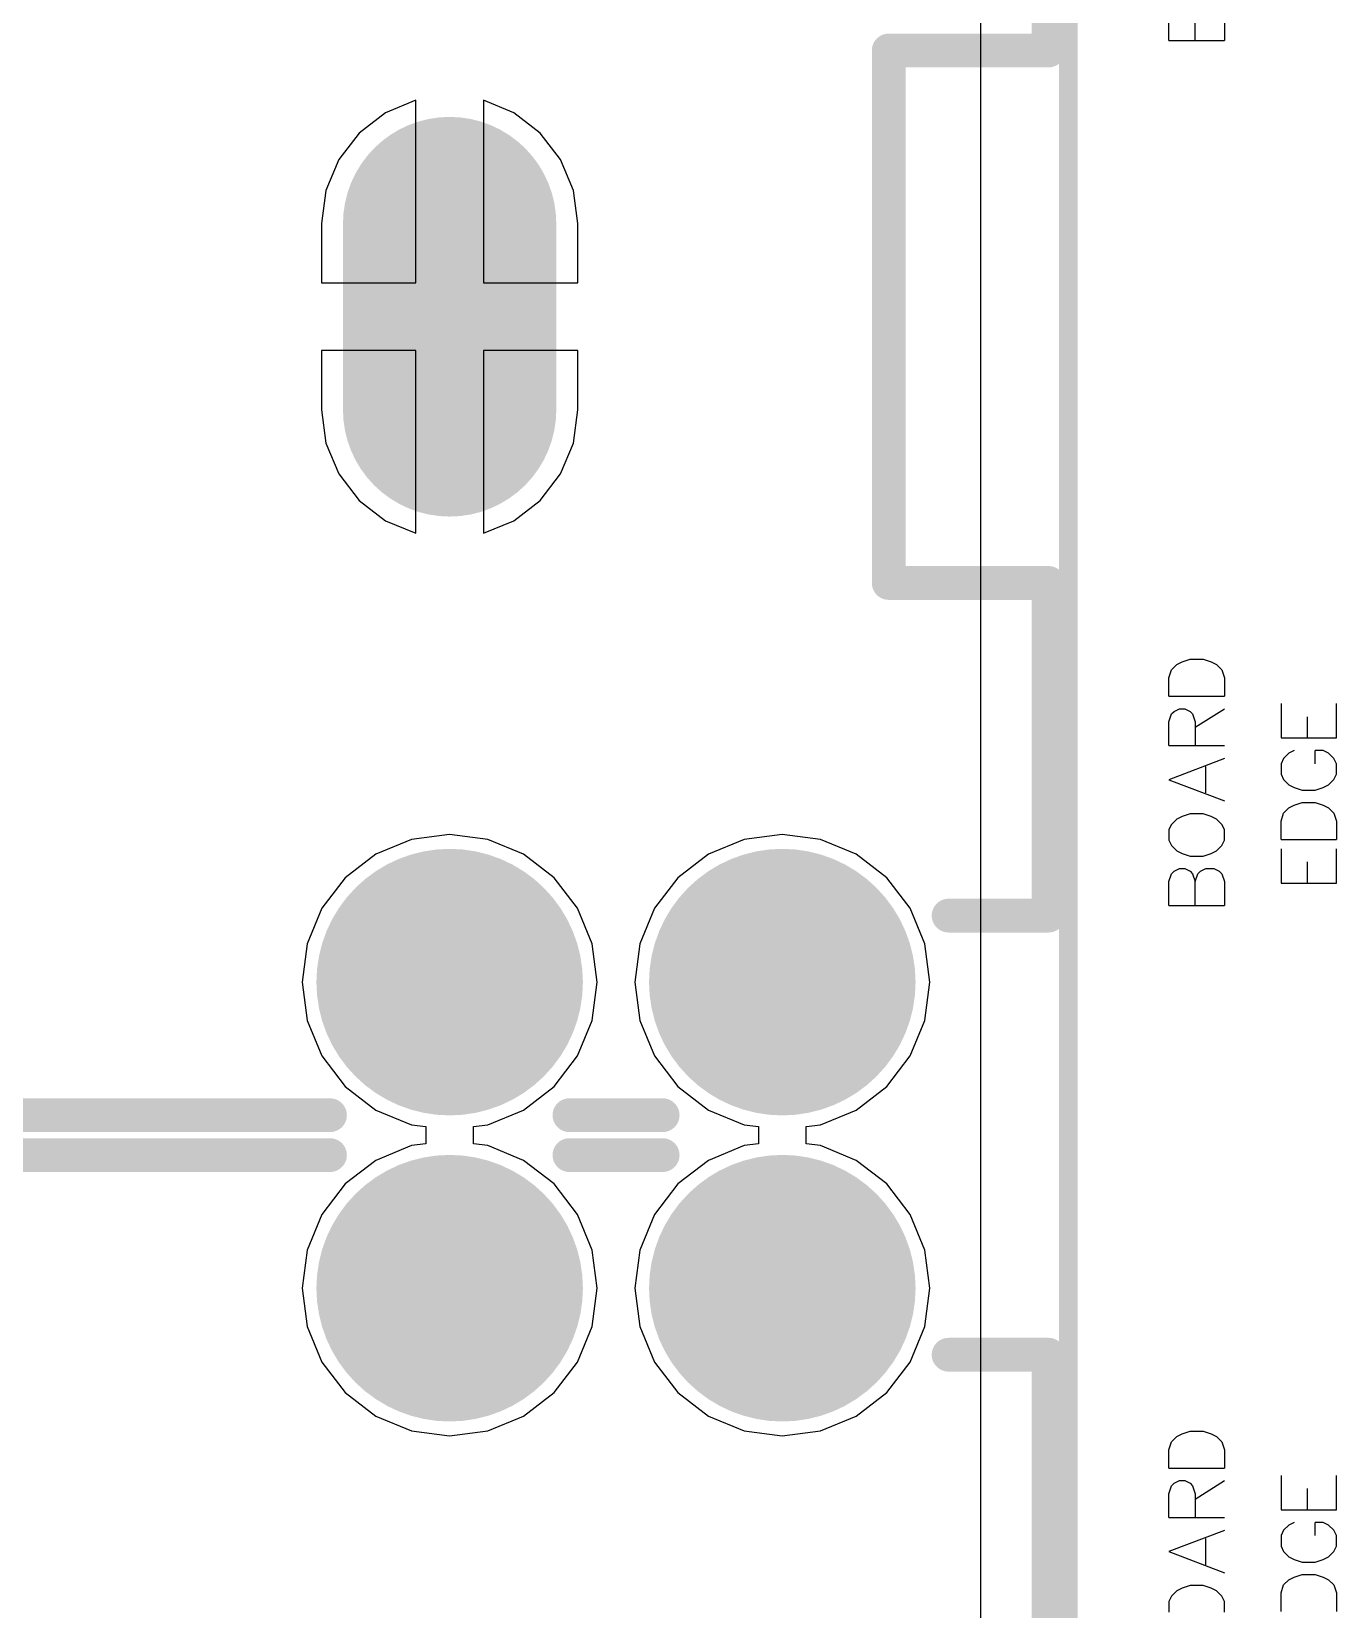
# Model space of a CAD drawing. Header units: millimetres. Extents: x 0 to 7.44, y -3.03 to 0.
# Drawn here: x 7.0554 to 7.4415, y -2.3667 to -1.8999 of the extents above; entities that cross this region are included whole.
import ezdxf

# ---------------------------------------------------------------- set-up
doc = ezdxf.new("R2010")
doc.units = ezdxf.units.MM
doc.header["$MEASUREMENT"] = 0
for name, color, linetype in [('BottomLayer', 5, 'Continuous'), ('BottomSolder', 6, 'Continuous'), ('KeepOutLayer', 6, 'Continuous'), ('Mechanical1', 6, 'Continuous'), ('MidLayer1', 16, 'Continuous'), ('MidLayer2', 76, 'Continuous'), ('MultiLayer', 9, 'Continuous'), ('PadHoleLayer', 156, 'Continuous'), ('TopLayer', 1, 'Continuous'), ('TopOverlay', 2, 'Continuous'), ('TopSolder', 216, 'Continuous')]:
    doc.layers.add(name, color=color, linetype=linetype)

# ---------------------------------------------------------------- blocks, each defined once
blk = doc.blocks.new('SJ1_3523N_55')
at = {"layer": 'BottomLayer', "const_width": 0.03543}
for points in [[(-0.13628, -0.19685, 1), (-0.10084, -0.19685, 1)], [(-0.03785, -0.19685, 1), (-0.00242, -0.19685, 1)]]:
    blk.add_lwpolyline(points, format="xyb", close=True, dxfattribs=at)
at = {"layer": 'BottomSolder', "const_width": 0.03943}
for points in [[(-0.13828, -0.19685, 1), (-0.09884, -0.19685, 1)], [(-0.03985, -0.19685, 1), (-0.00042, -0.19685, 1)]]:
    blk.add_lwpolyline(points, format="xyb", close=True, dxfattribs=at)
at = {"layer": 'Mechanical1'}
for p, q in [((-0.28252, -0.10671), (-0.28252, -0.10124)), ((-0.26612, -0.10124), (-0.26612, -0.10671)), ((-0.24935, -0.10105), (-0.24935, -0.10417)), ((-0.23295, -0.10417), (-0.23295, -0.10105)), ((-0.28174, -0.10905), (-0.28252, -0.10671)), ((-0.26612, -0.10671), (-0.2669, -0.10905)), ((-0.24935, -0.10417), (-0.24857, -0.10573)), ((-0.24857, -0.10573), (-0.24701, -0.10729)), ((-0.24701, -0.10729), (-0.24545, -0.10808)), ((-0.23686, -0.10808), (-0.23529, -0.10729)), ((-0.23529, -0.10729), (-0.23373, -0.10573)), ((-0.23373, -0.10573), (-0.23295, -0.10417)), ((-0.28018, -0.11061), (-0.28174, -0.10905)), ((-0.27862, -0.11139), (-0.28018, -0.11061)), ((-0.27627, -0.11217), (-0.27862, -0.11139)), ((-0.27003, -0.11139), (-0.27237, -0.11217)), ((-0.26846, -0.11061), (-0.27003, -0.11139)), ((-0.2669, -0.10905), (-0.26846, -0.11061)), ((-0.24545, -0.10808), (-0.2431, -0.10886)), ((-0.2431, -0.10886), (-0.2392, -0.10886)), ((-0.2392, -0.10886), (-0.23686, -0.10808)), ((-0.27862, -0.11663), (-0.28018, -0.11741)), ((-0.27627, -0.11584), (-0.27862, -0.11663)), ((-0.27237, -0.11217), (-0.27627, -0.11217)), ((-0.27237, -0.11584), (-0.27627, -0.11584)), ((-0.27003, -0.11663), (-0.27237, -0.11584)), ((-0.26846, -0.11741), (-0.27003, -0.11663)), ((-0.23295, -0.11893), (-0.24935, -0.11268)), ((-0.24389, -0.11503), (-0.24389, -0.12284)), ((-0.28174, -0.11897), (-0.28252, -0.12053)), ((-0.28252, -0.12053), (-0.28252, -0.12366)), ((-0.28018, -0.11741), (-0.28174, -0.11897)), ((-0.2669, -0.11897), (-0.26846, -0.11741)), ((-0.26612, -0.12053), (-0.2669, -0.11897)), ((-0.26612, -0.12366), (-0.26612, -0.12053)), ((-0.24935, -0.12518), (-0.23295, -0.11893)), ((-0.28252, -0.12366), (-0.28174, -0.12522)), ((-0.28174, -0.12522), (-0.28018, -0.12678)), ((-0.27627, -0.12366), (-0.27627, -0.12756)), ((-0.26846, -0.12678), (-0.2669, -0.12522)), ((-0.2669, -0.12522), (-0.26612, -0.12366)), ((-0.28018, -0.12678), (-0.27862, -0.12756)), ((-0.27862, -0.12756), (-0.27627, -0.12756)), ((-0.27003, -0.12756), (-0.26846, -0.12678)), ((-0.23295, -0.12901), (-0.24935, -0.12901)), ((-0.24076, -0.13604), (-0.24076, -0.12901)), ((-0.23295, -0.12901), (-0.23295, -0.13604)), ((-0.26612, -0.13131), (-0.28252, -0.13131)), ((-0.28252, -0.13131), (-0.28252, -0.14146)), ((-0.27393, -0.13131), (-0.27393, -0.13756)), ((-0.26612, -0.14146), (-0.26612, -0.13131)), ((-0.24076, -0.13447), (-0.24935, -0.13994)), ((-0.23998, -0.13838), (-0.24076, -0.13604)), ((-0.2392, -0.13916), (-0.23998, -0.13838)), ((-0.23764, -0.13994), (-0.2392, -0.13916)), ((-0.23608, -0.13994), (-0.23764, -0.13994)), ((-0.23451, -0.13916), (-0.23608, -0.13994)), ((-0.23373, -0.13838), (-0.23451, -0.13916)), ((-0.23295, -0.13604), (-0.23373, -0.13838)), ((-0.23295, -0.14361), (-0.24935, -0.14361)), ((-0.24935, -0.14908), (-0.24935, -0.14361)), ((-0.23295, -0.14361), (-0.23295, -0.14908)), ((-0.24857, -0.15142), (-0.24935, -0.14908)), ((-0.23295, -0.14908), (-0.23373, -0.15142)), ((-0.24701, -0.15298), (-0.24857, -0.15142)), ((-0.24545, -0.15376), (-0.24701, -0.15298)), ((-0.2431, -0.15455), (-0.24545, -0.15376)), ((-0.23686, -0.15376), (-0.2392, -0.15455)), ((-0.23529, -0.15298), (-0.23686, -0.15376)), ((-0.23373, -0.15142), (-0.23529, -0.15298)), ((-0.2392, -0.15455), (-0.2431, -0.15455))]:
    blk.add_line(p, q, dxfattribs=at)
at = {"layer": 'Mechanical1', "const_width": 0.01}
blk.add_lwpolyline([(-0.19732, -0.07876), (-0.19732, -0.17717)], dxfattribs=at)
at = {"layer": 'Mechanical1', "const_width": 0.005}
blk.add_lwpolyline([(-0.19982, -0.17717, 1), (-0.19482, -0.17717, 1)], format="xyb", close=True, dxfattribs=at)
at = {"layer": 'MidLayer1', "const_width": 0.03543}
for points in [[(-0.13628, -0.19685, 1), (-0.10084, -0.19685, 1)], [(-0.03785, -0.19685, 1), (-0.00242, -0.19685, 1)]]:
    blk.add_lwpolyline(points, format="xyb", close=True, dxfattribs=at)
at = {"layer": 'MidLayer2', "const_width": 0.03543}
for points in [[(-0.13628, -0.19685, 1), (-0.10084, -0.19685, 1)], [(-0.03785, -0.19685, 1), (-0.00242, -0.19685, 1)]]:
    blk.add_lwpolyline(points, format="xyb", close=True, dxfattribs=at)
at = {"layer": 'MultiLayer', "const_width": 0.03543}
for points in [[(-0.13628, -0.19685, 1), (-0.10084, -0.19685, 1)], [(-0.03785, -0.19685, 1), (-0.00242, -0.19685, 1)]]:
    blk.add_lwpolyline(points, format="xyb", close=True, dxfattribs=at)
at = {"layer": 'PadHoleLayer', "const_width": 0.02362}
for points in [[(-0.13037, -0.19685, 1), (-0.10675, -0.19685, 1)], [(-0.03194, -0.19685, 1), (-0.00832, -0.19685, 1)]]:
    blk.add_lwpolyline(points, format="xyb", close=True, dxfattribs=at)
at = {"layer": 'TopLayer', "const_width": 0.03543}
for points in [[(-0.13628, -0.19685, 1), (-0.10084, -0.19685, 1)], [(-0.03785, -0.19685, 1), (-0.00242, -0.19685, 1)]]:
    blk.add_lwpolyline(points, format="xyb", close=True, dxfattribs=at)
at = {"layer": 'TopOverlay', "const_width": 0.01}
for points in [[(-0.19732, -0.11811), (-0.19732, -0.17717)], [(-0.16777, -0.17717), (-0.19732, -0.17717)], [(-0.05558, -0.23622), (-0.08315, -0.23622)], [(0.12554, -0.23622), (0.01528, -0.23622)]]:
    blk.add_lwpolyline(points, dxfattribs=at)
at = {"layer": 'TopOverlay', "const_width": 0.005}
for points in [[(-0.19982, -0.11811, 1), (-0.19482, -0.11811, 1)], [(-0.19982, -0.17717, 1), (-0.19482, -0.17717, 1)], [(-0.19982, -0.17717, 1), (-0.19482, -0.17717, 1)], [(-0.17027, -0.17717, 1), (-0.16527, -0.17717, 1)], [(-0.08565, -0.23622, 1), (-0.08065, -0.23622, 1)], [(-0.05808, -0.23622, 1), (-0.05308, -0.23622, 1)], [(0.01278, -0.23622, 1), (0.01778, -0.23622, 1)]]:
    blk.add_lwpolyline(points, format="xyb", close=True, dxfattribs=at)
at = {"layer": 'TopSolder', "const_width": 0.03943}
for points in [[(-0.13828, -0.19685, 1), (-0.09884, -0.19685, 1)], [(-0.03985, -0.19685, 1), (-0.00042, -0.19685, 1)]]:
    blk.add_lwpolyline(points, format="xyb", close=True, dxfattribs=at)
blk = doc.blocks.new('SJ1_3523N_75')
at = {"layer": 'BottomLayer'}
for points, const_width in [([(-0.13628, 0.19685, 1), (-0.10084, 0.19685, 1)], 0.03543), ([(-0.03785, 0.19685, 1), (-0.00242, 0.19685, 1)], 0.03543), ([(-0.03391, 0.02756, 1), (-0.00635, 0.02756, 1)], 0.02756), ([(-0.03391, -0.02756, 1), (-0.00635, -0.02756, 1)], 0.02756)]:
    blk.add_lwpolyline(points, format="xyb", close=True, dxfattribs=dict(at, const_width=const_width))
at = {"layer": 'BottomLayer', "const_width": 0.05512}
blk.add_lwpolyline([(-0.02013, 0.02756), (-0.02013, -0.02756)], dxfattribs=at)
at = {"layer": 'BottomSolder'}
for points, const_width in [([(-0.13828, 0.19685, 1), (-0.09884, 0.19685, 1)], 0.03943), ([(-0.03985, 0.19685, 1), (-0.00042, 0.19685, 1)], 0.03943), ([(-0.03591, 0.02756, 1), (-0.00435, 0.02756, 1)], 0.03156), ([(-0.03591, -0.02756, 1), (-0.00435, -0.02756, 1)], 0.03156)]:
    blk.add_lwpolyline(points, format="xyb", close=True, dxfattribs=dict(at, const_width=const_width))
at = {"layer": 'BottomSolder', "const_width": 0.06312}
blk.add_lwpolyline([(-0.02013, 0.02756), (-0.02013, -0.02756)], dxfattribs=at)
at = {"layer": 'Mechanical1'}
for p, q in [((-0.23295, 0.17414), (-0.24935, 0.17414)), ((-0.24935, 0.16711), (-0.24935, 0.17414)), ((-0.24076, 0.17414), (-0.24076, 0.16711)), ((-0.23295, 0.17414), (-0.23295, 0.16711)), ((-0.26612, 0.16754), (-0.28252, 0.16754)), ((-0.28252, 0.16754), (-0.28252, 0.15739)), ((-0.27393, 0.16754), (-0.27393, 0.1613)), ((-0.26612, 0.15739), (-0.26612, 0.16754)), ((-0.24857, 0.16477), (-0.24935, 0.16711)), ((-0.24779, 0.16399), (-0.24857, 0.16477)), ((-0.24623, 0.16321), (-0.24779, 0.16399)), ((-0.24232, 0.16399), (-0.24389, 0.16321)), ((-0.24154, 0.16477), (-0.24232, 0.16399)), ((-0.24076, 0.16711), (-0.24154, 0.16477)), ((-0.23998, 0.16477), (-0.24076, 0.16711)), ((-0.2392, 0.16399), (-0.23998, 0.16477)), ((-0.23764, 0.16321), (-0.2392, 0.16399)), ((-0.23451, 0.16399), (-0.23608, 0.16321)), ((-0.23373, 0.16477), (-0.23451, 0.16399)), ((-0.23295, 0.16711), (-0.23373, 0.16477)), ((-0.24545, 0.15876), (-0.24701, 0.15798)), ((-0.24389, 0.16321), (-0.24623, 0.16321)), ((-0.2431, 0.15954), (-0.24545, 0.15876)), ((-0.2392, 0.15954), (-0.2431, 0.15954)), ((-0.23686, 0.15876), (-0.2392, 0.15954)), ((-0.23608, 0.16321), (-0.23764, 0.16321)), ((-0.23529, 0.15798), (-0.23686, 0.15876)), ((-0.26612, 0.15466), (-0.28252, 0.15466)), ((-0.28252, 0.14919), (-0.28252, 0.15466)), ((-0.26612, 0.15466), (-0.26612, 0.14919)), ((-0.24857, 0.15641), (-0.24935, 0.15485)), ((-0.24935, 0.15485), (-0.24935, 0.15173)), ((-0.24701, 0.15798), (-0.24857, 0.15641)), ((-0.23373, 0.15641), (-0.23529, 0.15798)), ((-0.23295, 0.15485), (-0.23373, 0.15641)), ((-0.23295, 0.15173), (-0.23295, 0.15485)), ((-0.24935, 0.15173), (-0.24857, 0.15017)), ((-0.24857, 0.15017), (-0.24701, 0.1486)), ((-0.23529, 0.1486), (-0.23373, 0.15017)), ((-0.23373, 0.15017), (-0.23295, 0.15173)), ((-0.28174, 0.14685), (-0.28252, 0.14919)), ((-0.28018, 0.14529), (-0.28174, 0.14685)), ((-0.27862, 0.1445), (-0.28018, 0.14529)), ((-0.26846, 0.14529), (-0.27003, 0.1445)), ((-0.2669, 0.14685), (-0.26846, 0.14529)), ((-0.26612, 0.14919), (-0.2669, 0.14685)), ((-0.24701, 0.1486), (-0.24545, 0.14782)), ((-0.24545, 0.14782), (-0.2431, 0.14704)), ((-0.2431, 0.14704), (-0.2392, 0.14704)), ((-0.2392, 0.14704), (-0.23686, 0.14782)), ((-0.23686, 0.14782), (-0.23529, 0.1486)), ((-0.27627, 0.14372), (-0.27862, 0.1445)), ((-0.27627, 0.14005), (-0.27862, 0.13927)), ((-0.27237, 0.14372), (-0.27627, 0.14372)), ((-0.27237, 0.14005), (-0.27627, 0.14005)), ((-0.27003, 0.1445), (-0.27237, 0.14372)), ((-0.27003, 0.13927), (-0.27237, 0.14005)), ((-0.23295, 0.13697), (-0.24935, 0.14321)), ((-0.24389, 0.14087), (-0.24389, 0.13306)), ((-0.28174, 0.13693), (-0.28252, 0.13537)), ((-0.28018, 0.13849), (-0.28174, 0.13693)), ((-0.27862, 0.13927), (-0.28018, 0.13849)), ((-0.26846, 0.13849), (-0.27003, 0.13927)), ((-0.2669, 0.13693), (-0.26846, 0.13849)), ((-0.26612, 0.13537), (-0.2669, 0.13693)), ((-0.24935, 0.13072), (-0.23295, 0.13697)), ((-0.28252, 0.13537), (-0.28252, 0.13224)), ((-0.28252, 0.13224), (-0.28174, 0.13068)), ((-0.27627, 0.13224), (-0.27627, 0.12834)), ((-0.2669, 0.13068), (-0.26612, 0.13224)), ((-0.26612, 0.13224), (-0.26612, 0.13537)), ((-0.28174, 0.13068), (-0.28018, 0.12912)), ((-0.28018, 0.12912), (-0.27862, 0.12834)), ((-0.27862, 0.12834), (-0.27627, 0.12834)), ((-0.27003, 0.12834), (-0.26846, 0.12912)), ((-0.26846, 0.12912), (-0.2669, 0.13068)), ((-0.23295, 0.12689), (-0.24935, 0.12689)), ((-0.24076, 0.11986), (-0.24076, 0.12689)), ((-0.23295, 0.12689), (-0.23295, 0.11986)), ((-0.26612, 0.12459), (-0.28252, 0.12459)), ((-0.28252, 0.12459), (-0.28252, 0.11444)), ((-0.27393, 0.12459), (-0.27393, 0.11834)), ((-0.26612, 0.11444), (-0.26612, 0.12459)), ((-0.24076, 0.12142), (-0.24935, 0.11596)), ((-0.23998, 0.11752), (-0.24076, 0.11986)), ((-0.2392, 0.11674), (-0.23998, 0.11752)), ((-0.23764, 0.11596), (-0.2392, 0.11674)), ((-0.23451, 0.11674), (-0.23608, 0.11596)), ((-0.23373, 0.11752), (-0.23451, 0.11674)), ((-0.23295, 0.11986), (-0.23373, 0.11752)), ((-0.23295, 0.11229), (-0.24935, 0.11229)), ((-0.24935, 0.10682), (-0.24935, 0.11229)), ((-0.23608, 0.11596), (-0.23764, 0.11596)), ((-0.23295, 0.11229), (-0.23295, 0.10682)), ((-0.24857, 0.10448), (-0.24935, 0.10682)), ((-0.24701, 0.10291), (-0.24857, 0.10448)), ((-0.24545, 0.10213), (-0.24701, 0.10291)), ((-0.23529, 0.10291), (-0.23686, 0.10213)), ((-0.23373, 0.10448), (-0.23529, 0.10291)), ((-0.23295, 0.10682), (-0.23373, 0.10448)), ((-0.2431, 0.10135), (-0.24545, 0.10213)), ((-0.2392, 0.10135), (-0.2431, 0.10135)), ((-0.23686, 0.10213), (-0.2392, 0.10135)), ((-0.23295, -0.08175), (-0.24935, -0.08175)), ((-0.24935, -0.08878), (-0.24935, -0.08175)), ((-0.24076, -0.08175), (-0.24076, -0.08878)), ((-0.23295, -0.08175), (-0.23295, -0.08878))]:
    blk.add_line(p, q, dxfattribs=at)
at = {"layer": 'Mechanical1', "const_width": 0.01}
for points in [[(-0.19732, 0.17717), (-0.19732, 0.07876)], [(-0.15006, 0.07876), (-0.19732, 0.07876)], [(-0.15006, 0.07876), (-0.15006, -0.07876)], [(-0.19732, -0.07876), (-0.19732, -0.17717)], [(-0.15006, -0.07876), (-0.19732, -0.07876)]]:
    blk.add_lwpolyline(points, dxfattribs=at)
at = {"layer": 'Mechanical1', "const_width": 0.005}
for points in [[(-0.19982, 0.17717, 1), (-0.19482, 0.17717, 1)], [(-0.19982, 0.07876, 1), (-0.19482, 0.07876, 1)], [(-0.19982, 0.07876, 1), (-0.19482, 0.07876, 1)], [(-0.15256, 0.07876, 1), (-0.14756, 0.07876, 1)], [(-0.15256, 0.07876, 1), (-0.14756, 0.07876, 1)], [(-0.19982, -0.07876, 1), (-0.19482, -0.07876, 1)], [(-0.19982, -0.07876, 1), (-0.19482, -0.07876, 1)], [(-0.15256, -0.07876, 1), (-0.14756, -0.07876, 1)], [(-0.15256, -0.07876, 1), (-0.14756, -0.07876, 1)]]:
    blk.add_lwpolyline(points, format="xyb", close=True, dxfattribs=at)
at = {"layer": 'MidLayer1'}
for points, const_width in [([(-0.13628, 0.19685, 1), (-0.10084, 0.19685, 1)], 0.03543), ([(-0.03785, 0.19685, 1), (-0.00242, 0.19685, 1)], 0.03543), ([(-0.03391, 0.02756, 1), (-0.00635, 0.02756, 1)], 0.02756), ([(-0.03391, -0.02756, 1), (-0.00635, -0.02756, 1)], 0.02756)]:
    blk.add_lwpolyline(points, format="xyb", close=True, dxfattribs=dict(at, const_width=const_width))
at = {"layer": 'MidLayer1', "const_width": 0.05512}
blk.add_lwpolyline([(-0.02013, 0.02756), (-0.02013, -0.02756)], dxfattribs=at)
at = {"layer": 'MidLayer2'}
for points, const_width in [([(-0.13628, 0.19685, 1), (-0.10084, 0.19685, 1)], 0.03543), ([(-0.03785, 0.19685, 1), (-0.00242, 0.19685, 1)], 0.03543), ([(-0.03391, 0.02756, 1), (-0.00635, 0.02756, 1)], 0.02756), ([(-0.03391, -0.02756, 1), (-0.00635, -0.02756, 1)], 0.02756)]:
    blk.add_lwpolyline(points, format="xyb", close=True, dxfattribs=dict(at, const_width=const_width))
at = {"layer": 'MidLayer2', "const_width": 0.05512}
blk.add_lwpolyline([(-0.02013, 0.02756), (-0.02013, -0.02756)], dxfattribs=at)
at = {"layer": 'MultiLayer'}
for points, const_width in [([(-0.13628, 0.19685, 1), (-0.10084, 0.19685, 1)], 0.03543), ([(-0.03785, 0.19685, 1), (-0.00242, 0.19685, 1)], 0.03543), ([(-0.03391, 0.02756, 1), (-0.00635, 0.02756, 1)], 0.02756), ([(-0.03391, -0.02756, 1), (-0.00635, -0.02756, 1)], 0.02756)]:
    blk.add_lwpolyline(points, format="xyb", close=True, dxfattribs=dict(at, const_width=const_width))
at = {"layer": 'MultiLayer', "const_width": 0.05512}
blk.add_lwpolyline([(-0.02013, 0.02756), (-0.02013, -0.02756)], dxfattribs=at)
at = {"layer": 'PadHoleLayer'}
for points, const_width in [([(-0.13037, 0.19685, 1), (-0.10675, 0.19685, 1)], 0.02362), ([(-0.03194, 0.19685, 1), (-0.00832, 0.19685, 1)], 0.02362), ([(-0.02801, 0, 1), (-0.01226, 0, 1)], 0.01575)]:
    blk.add_lwpolyline(points, format="xyb", close=True, dxfattribs=dict(at, const_width=const_width))
at = {"layer": 'TopLayer'}
for points, const_width in [([(-0.13628, 0.19685, 1), (-0.10084, 0.19685, 1)], 0.03543), ([(-0.03785, 0.19685, 1), (-0.00242, 0.19685, 1)], 0.03543), ([(-0.03391, 0.02756, 1), (-0.00635, 0.02756, 1)], 0.02756), ([(-0.03391, -0.02756, 1), (-0.00635, -0.02756, 1)], 0.02756)]:
    blk.add_lwpolyline(points, format="xyb", close=True, dxfattribs=dict(at, const_width=const_width))
at = {"layer": 'TopLayer', "const_width": 0.05512}
blk.add_lwpolyline([(-0.02013, 0.02756), (-0.02013, -0.02756)], dxfattribs=at)
at = {"layer": 'TopOverlay', "const_width": 0.01}
for points in [[(-0.05558, 0.23622), (-0.08315, 0.23622)], [(0.12554, 0.23622), (0.01528, 0.23622)], [(-0.19732, 0.17717), (-0.19732, 0.11811)], [(-0.16777, 0.17717), (-0.19732, 0.17717)]]:
    blk.add_lwpolyline(points, dxfattribs=at)
at = {"layer": 'TopOverlay', "const_width": 0.005}
for points in [[(-0.08565, 0.23622, 1), (-0.08065, 0.23622, 1)], [(-0.05808, 0.23622, 1), (-0.05308, 0.23622, 1)], [(0.01278, 0.23622, 1), (0.01778, 0.23622, 1)], [(-0.19982, 0.17717, 1), (-0.19482, 0.17717, 1)], [(-0.19982, 0.17717, 1), (-0.19482, 0.17717, 1)], [(-0.17027, 0.17717, 1), (-0.16527, 0.17717, 1)], [(-0.19982, 0.11811, 1), (-0.19482, 0.11811, 1)]]:
    blk.add_lwpolyline(points, format="xyb", close=True, dxfattribs=at)
at = {"layer": 'TopSolder'}
for points, const_width in [([(-0.13828, 0.19685, 1), (-0.09884, 0.19685, 1)], 0.03943), ([(-0.03985, 0.19685, 1), (-0.00042, 0.19685, 1)], 0.03943), ([(-0.03591, 0.02756, 1), (-0.00435, 0.02756, 1)], 0.03156), ([(-0.03591, -0.02756, 1), (-0.00435, -0.02756, 1)], 0.03156)]:
    blk.add_lwpolyline(points, format="xyb", close=True, dxfattribs=dict(at, const_width=const_width))
at = {"layer": 'TopSolder', "const_width": 0.06312}
blk.add_lwpolyline([(-0.02013, 0.02756), (-0.02013, -0.02756)], dxfattribs=at)

msp = doc.modelspace()

# ---------------------------------------------------------------- linework, layer by layer
at = {"layer": 'BottomLayer'}
for p, q in [((7.33622, -0.02598), (7.33622, -3.00551)), ((7.16913, -1.92018), (7.16019, -1.92389)), ((7.16913, -1.97425), (7.16913, -1.92018)), ((7.19808, -1.92389), (7.18913, -1.92018)), ((7.18913, -1.92018), (7.18913, -1.97425)), ((7.16019, -1.92389), (7.15235, -1.92991)), ((7.20592, -1.92991), (7.19808, -1.92389)), ((7.15235, -1.92991), (7.14633, -1.93775)), ((7.21194, -1.93775), (7.20592, -1.92991)), ((7.14633, -1.93775), (7.14254, -1.94689)), ((7.21573, -1.94689), (7.21194, -1.93775)), ((7.14254, -1.94689), (7.14125, -1.95669)), ((7.21702, -1.95669), (7.21573, -1.94689)), ((7.14125, -1.95669), (7.14125, -1.97425)), ((7.21702, -1.97425), (7.21702, -1.95669)), ((7.14125, -1.97425), (7.16913, -1.97425)), ((7.18913, -1.97425), (7.21702, -1.97425)), ((7.16913, -1.99425), (7.14125, -1.99425)), ((7.14125, -1.99425), (7.14125, -2.01181)), ((7.16913, -2.04832), (7.16913, -1.99425)), ((7.21702, -1.99425), (7.18913, -1.99425)), ((7.18913, -1.99425), (7.18913, -2.04832)), ((7.21702, -2.01181), (7.21702, -1.99425)), ((7.14125, -2.01181), (7.14254, -2.02162)), ((7.21573, -2.02162), (7.21702, -2.01181)), ((7.14254, -2.02162), (7.14633, -2.03075)), ((7.21194, -2.03075), (7.21573, -2.02162)), ((7.14633, -2.03075), (7.15235, -2.0386)), ((7.20592, -2.0386), (7.21194, -2.03075)), ((7.15235, -2.0386), (7.16019, -2.04462)), ((7.19808, -2.04462), (7.20592, -2.0386)), ((7.16019, -2.04462), (7.16913, -2.04832)), ((7.18913, -2.04832), (7.19808, -2.04462)), ((7.17913, -2.13742), (7.16783, -2.13891)), ((7.19044, -2.13891), (7.17913, -2.13742)), ((7.27756, -2.13742), (7.26625, -2.13891)), ((7.28886, -2.13891), (7.27756, -2.13742)), ((7.16783, -2.13891), (7.15729, -2.14327)), ((7.20097, -2.14327), (7.19044, -2.13891)), ((7.26625, -2.13891), (7.25572, -2.14327)), ((7.2994, -2.14327), (7.28886, -2.13891)), ((7.15729, -2.14327), (7.14825, -2.15022)), ((7.21002, -2.15022), (7.20097, -2.14327)), ((7.25572, -2.14327), (7.24667, -2.15022)), ((7.30845, -2.15022), (7.2994, -2.14327)), ((7.14825, -2.15022), (7.14131, -2.15926)), ((7.21696, -2.15926), (7.21002, -2.15022)), ((7.24667, -2.15022), (7.23973, -2.15926)), ((7.31539, -2.15926), (7.30845, -2.15022)), ((7.14131, -2.15926), (7.13694, -2.1698)), ((7.22133, -2.1698), (7.21696, -2.15926)), ((7.23973, -2.15926), (7.23537, -2.1698)), ((7.31975, -2.1698), (7.31539, -2.15926)), ((7.13694, -2.1698), (7.13545, -2.1811)), ((7.22281, -2.1811), (7.22133, -2.1698)), ((7.23537, -2.1698), (7.23388, -2.1811)), ((7.32124, -2.1811), (7.31975, -2.1698)), ((7.13545, -2.1811), (7.13694, -2.19241)), ((7.22133, -2.19241), (7.22281, -2.1811)), ((7.23388, -2.1811), (7.23537, -2.19241)), ((7.31975, -2.19241), (7.32124, -2.1811)), ((7.13694, -2.19241), (7.14131, -2.20294)), ((7.21696, -2.20294), (7.22133, -2.19241)), ((7.23537, -2.19241), (7.23973, -2.20294)), ((7.31539, -2.20294), (7.31975, -2.19241)), ((7.14131, -2.20294), (7.14825, -2.21199)), ((7.21002, -2.21199), (7.21696, -2.20294)), ((7.23973, -2.20294), (7.24667, -2.21199)), ((7.30845, -2.21199), (7.31539, -2.20294)), ((7.14825, -2.21199), (7.15729, -2.21893)), ((7.20097, -2.21893), (7.21002, -2.21199)), ((7.24667, -2.21199), (7.25572, -2.21893)), ((7.2994, -2.21893), (7.30845, -2.21199)), ((7.15729, -2.21893), (7.16783, -2.22329)), ((7.19044, -2.22329), (7.20097, -2.21893)), ((7.25572, -2.21893), (7.26625, -2.22329)), ((7.28886, -2.22329), (7.2994, -2.21893)), ((7.16783, -2.22329), (7.1721, -2.22386)), ((7.1721, -2.22386), (7.1721, -2.2289)), ((7.18617, -2.22386), (7.19044, -2.22329)), ((7.18617, -2.2289), (7.18617, -2.22386)), ((7.26625, -2.22329), (7.27052, -2.22386)), ((7.27052, -2.22386), (7.27052, -2.2289)), ((7.2846, -2.22386), (7.28886, -2.22329)), ((7.2846, -2.2289), (7.2846, -2.22386)), ((7.16783, -2.22946), (7.15729, -2.23382)), ((7.1721, -2.2289), (7.16783, -2.22946)), ((7.19044, -2.22946), (7.18617, -2.2289)), ((7.20097, -2.23382), (7.19044, -2.22946)), ((7.26625, -2.22946), (7.25572, -2.23382)), ((7.27052, -2.2289), (7.26625, -2.22946)), ((7.28886, -2.22946), (7.2846, -2.2289)), ((7.2994, -2.23382), (7.28886, -2.22946)), ((7.15729, -2.23382), (7.14825, -2.24077)), ((7.21002, -2.24077), (7.20097, -2.23382)), ((7.25572, -2.23382), (7.24667, -2.24077)), ((7.30845, -2.24077), (7.2994, -2.23382)), ((7.14825, -2.24077), (7.14131, -2.24981)), ((7.21696, -2.24981), (7.21002, -2.24077)), ((7.24667, -2.24077), (7.23973, -2.24981)), ((7.31539, -2.24981), (7.30845, -2.24077)), ((7.14131, -2.24981), (7.13694, -2.26035)), ((7.22133, -2.26035), (7.21696, -2.24981)), ((7.23973, -2.24981), (7.23537, -2.26035)), ((7.31975, -2.26035), (7.31539, -2.24981)), ((7.13694, -2.26035), (7.13545, -2.27165)), ((7.22281, -2.27165), (7.22133, -2.26035)), ((7.23537, -2.26035), (7.23388, -2.27165)), ((7.32124, -2.27165), (7.31975, -2.26035)), ((7.13545, -2.27165), (7.13694, -2.28296)), ((7.22133, -2.28296), (7.22281, -2.27165)), ((7.23388, -2.27165), (7.23537, -2.28296)), ((7.31975, -2.28296), (7.32124, -2.27165)), ((7.13694, -2.28296), (7.14131, -2.29349)), ((7.21696, -2.29349), (7.22133, -2.28296)), ((7.23537, -2.28296), (7.23973, -2.29349)), ((7.31539, -2.29349), (7.31975, -2.28296)), ((7.14131, -2.29349), (7.14825, -2.30254)), ((7.21002, -2.30254), (7.21696, -2.29349)), ((7.23973, -2.29349), (7.24667, -2.30254)), ((7.30845, -2.30254), (7.31539, -2.29349)), ((7.14825, -2.30254), (7.15729, -2.30948)), ((7.20097, -2.30948), (7.21002, -2.30254)), ((7.24667, -2.30254), (7.25572, -2.30948)), ((7.2994, -2.30948), (7.30845, -2.30254)), ((7.15729, -2.30948), (7.16783, -2.31385)), ((7.19044, -2.31385), (7.20097, -2.30948)), ((7.25572, -2.30948), (7.26625, -2.31385)), ((7.28886, -2.31385), (7.2994, -2.30948)), ((7.16783, -2.31385), (7.17913, -2.31533)), ((7.17913, -2.31533), (7.19044, -2.31385)), ((7.26625, -2.31385), (7.27756, -2.31533)), ((7.27756, -2.31533), (7.28886, -2.31385))]:
    msp.add_line(p, q, dxfattribs=at)
at = {"layer": 'KeepOutLayer'}
for const_width in [0.00551, 0.005]:
    msp.add_lwpolyline([(7.3622, -3.0315), (7.3622, 0)], dxfattribs=dict(at, const_width=const_width))
at = {"layer": 'TopLayer'}
for p, q in [((7.33622, -0.02598), (7.33622, -3.00551)), ((7.16913, -1.92018), (7.16019, -1.92389)), ((7.16913, -1.97425), (7.16913, -1.92018)), ((7.19808, -1.92389), (7.18913, -1.92018)), ((7.18913, -1.92018), (7.18913, -1.97425)), ((7.16019, -1.92389), (7.15235, -1.92991)), ((7.20592, -1.92991), (7.19808, -1.92389)), ((7.15235, -1.92991), (7.14633, -1.93775)), ((7.21194, -1.93775), (7.20592, -1.92991)), ((7.14633, -1.93775), (7.14254, -1.94689)), ((7.21573, -1.94689), (7.21194, -1.93775)), ((7.14254, -1.94689), (7.14125, -1.95669)), ((7.21702, -1.95669), (7.21573, -1.94689)), ((7.14125, -1.95669), (7.14125, -1.97425)), ((7.21702, -1.97425), (7.21702, -1.95669)), ((7.14125, -1.97425), (7.16913, -1.97425)), ((7.18913, -1.97425), (7.21702, -1.97425)), ((7.16913, -1.99425), (7.14125, -1.99425)), ((7.14125, -1.99425), (7.14125, -2.01181)), ((7.16913, -2.04832), (7.16913, -1.99425)), ((7.21702, -1.99425), (7.18913, -1.99425)), ((7.18913, -1.99425), (7.18913, -2.04832)), ((7.21702, -2.01181), (7.21702, -1.99425)), ((7.14125, -2.01181), (7.14254, -2.02162)), ((7.21573, -2.02162), (7.21702, -2.01181)), ((7.14254, -2.02162), (7.14633, -2.03075)), ((7.21194, -2.03075), (7.21573, -2.02162)), ((7.14633, -2.03075), (7.15235, -2.0386)), ((7.20592, -2.0386), (7.21194, -2.03075)), ((7.15235, -2.0386), (7.16019, -2.04462)), ((7.19808, -2.04462), (7.20592, -2.0386)), ((7.16019, -2.04462), (7.16913, -2.04832)), ((7.18913, -2.04832), (7.19808, -2.04462)), ((7.17913, -2.13742), (7.16783, -2.13891)), ((7.19044, -2.13891), (7.17913, -2.13742)), ((7.27756, -2.13742), (7.26625, -2.13891)), ((7.28886, -2.13891), (7.27756, -2.13742)), ((7.16783, -2.13891), (7.15729, -2.14327)), ((7.20097, -2.14327), (7.19044, -2.13891)), ((7.26625, -2.13891), (7.25572, -2.14327)), ((7.2994, -2.14327), (7.28886, -2.13891)), ((7.15729, -2.14327), (7.14825, -2.15022)), ((7.21002, -2.15022), (7.20097, -2.14327)), ((7.25572, -2.14327), (7.24667, -2.15022)), ((7.30845, -2.15022), (7.2994, -2.14327)), ((7.14825, -2.15022), (7.14131, -2.15926)), ((7.21696, -2.15926), (7.21002, -2.15022)), ((7.24667, -2.15022), (7.23973, -2.15926)), ((7.31539, -2.15926), (7.30845, -2.15022)), ((7.14131, -2.15926), (7.13694, -2.1698)), ((7.22133, -2.1698), (7.21696, -2.15926)), ((7.23973, -2.15926), (7.23537, -2.1698)), ((7.31975, -2.1698), (7.31539, -2.15926)), ((7.13694, -2.1698), (7.13545, -2.1811)), ((7.22281, -2.1811), (7.22133, -2.1698)), ((7.23537, -2.1698), (7.23388, -2.1811)), ((7.32124, -2.1811), (7.31975, -2.1698)), ((7.13545, -2.1811), (7.13694, -2.19241)), ((7.22133, -2.19241), (7.22281, -2.1811)), ((7.23388, -2.1811), (7.23537, -2.19241)), ((7.31975, -2.19241), (7.32124, -2.1811)), ((7.13694, -2.19241), (7.14131, -2.20294)), ((7.21696, -2.20294), (7.22133, -2.19241)), ((7.23537, -2.19241), (7.23973, -2.20294)), ((7.31539, -2.20294), (7.31975, -2.19241)), ((7.14131, -2.20294), (7.14825, -2.21199)), ((7.21002, -2.21199), (7.21696, -2.20294)), ((7.23973, -2.20294), (7.24667, -2.21199)), ((7.30845, -2.21199), (7.31539, -2.20294)), ((7.14825, -2.21199), (7.15729, -2.21893)), ((7.20097, -2.21893), (7.21002, -2.21199)), ((7.24667, -2.21199), (7.25572, -2.21893)), ((7.2994, -2.21893), (7.30845, -2.21199)), ((7.15729, -2.21893), (7.16783, -2.22329)), ((7.19044, -2.22329), (7.20097, -2.21893)), ((7.25572, -2.21893), (7.26625, -2.22329)), ((7.28886, -2.22329), (7.2994, -2.21893)), ((7.16783, -2.22329), (7.1721, -2.22386)), ((7.1721, -2.22386), (7.1721, -2.2289)), ((7.18617, -2.22386), (7.19044, -2.22329)), ((7.18617, -2.2289), (7.18617, -2.22386)), ((7.26625, -2.22329), (7.27052, -2.22386)), ((7.27052, -2.22386), (7.27052, -2.2289)), ((7.2846, -2.22386), (7.28886, -2.22329)), ((7.2846, -2.2289), (7.2846, -2.22386)), ((7.16783, -2.22946), (7.15729, -2.23382)), ((7.1721, -2.2289), (7.16783, -2.22946)), ((7.19044, -2.22946), (7.18617, -2.2289)), ((7.20097, -2.23382), (7.19044, -2.22946)), ((7.26625, -2.22946), (7.25572, -2.23382)), ((7.27052, -2.2289), (7.26625, -2.22946)), ((7.28886, -2.22946), (7.2846, -2.2289)), ((7.2994, -2.23382), (7.28886, -2.22946)), ((7.15729, -2.23382), (7.14825, -2.24077)), ((7.21002, -2.24077), (7.20097, -2.23382)), ((7.25572, -2.23382), (7.24667, -2.24077)), ((7.30845, -2.24077), (7.2994, -2.23382)), ((7.14825, -2.24077), (7.14131, -2.24981)), ((7.21696, -2.24981), (7.21002, -2.24077)), ((7.24667, -2.24077), (7.23973, -2.24981)), ((7.31539, -2.24981), (7.30845, -2.24077)), ((7.14131, -2.24981), (7.13694, -2.26035)), ((7.22133, -2.26035), (7.21696, -2.24981)), ((7.23973, -2.24981), (7.23537, -2.26035)), ((7.31975, -2.26035), (7.31539, -2.24981)), ((7.13694, -2.26035), (7.13545, -2.27165)), ((7.22281, -2.27165), (7.22133, -2.26035)), ((7.23537, -2.26035), (7.23388, -2.27165)), ((7.32124, -2.27165), (7.31975, -2.26035)), ((7.13545, -2.27165), (7.13694, -2.28296)), ((7.22133, -2.28296), (7.22281, -2.27165)), ((7.23388, -2.27165), (7.23537, -2.28296)), ((7.31975, -2.28296), (7.32124, -2.27165)), ((7.13694, -2.28296), (7.14131, -2.29349)), ((7.21696, -2.29349), (7.22133, -2.28296)), ((7.23537, -2.28296), (7.23973, -2.29349)), ((7.31539, -2.29349), (7.31975, -2.28296)), ((7.14131, -2.29349), (7.14825, -2.30254)), ((7.21002, -2.30254), (7.21696, -2.29349)), ((7.23973, -2.29349), (7.24667, -2.30254)), ((7.30845, -2.30254), (7.31539, -2.29349)), ((7.14825, -2.30254), (7.15729, -2.30948)), ((7.20097, -2.30948), (7.21002, -2.30254)), ((7.24667, -2.30254), (7.25572, -2.30948)), ((7.2994, -2.30948), (7.30845, -2.30254)), ((7.15729, -2.30948), (7.16783, -2.31385)), ((7.19044, -2.31385), (7.20097, -2.30948)), ((7.25572, -2.30948), (7.26625, -2.31385)), ((7.28886, -2.31385), (7.2994, -2.30948)), ((7.16783, -2.31385), (7.17913, -2.31533)), ((7.17913, -2.31533), (7.19044, -2.31385)), ((7.26625, -2.31385), (7.27756, -2.31533)), ((7.27756, -2.31533), (7.28886, -2.31385))]:
    msp.add_line(p, q, dxfattribs=at)

# ---------------------------------------------------------------- block references
at = {"rotation": 180}
for name, p in [('SJ1_3523N_75', (7.159, -1.98425)), ('SJ1_3523N_55', (7.159, -2.4685))]:
    msp.add_blockref(name, p, dxfattribs=at)

doc.saveas('drawing.dxf')
